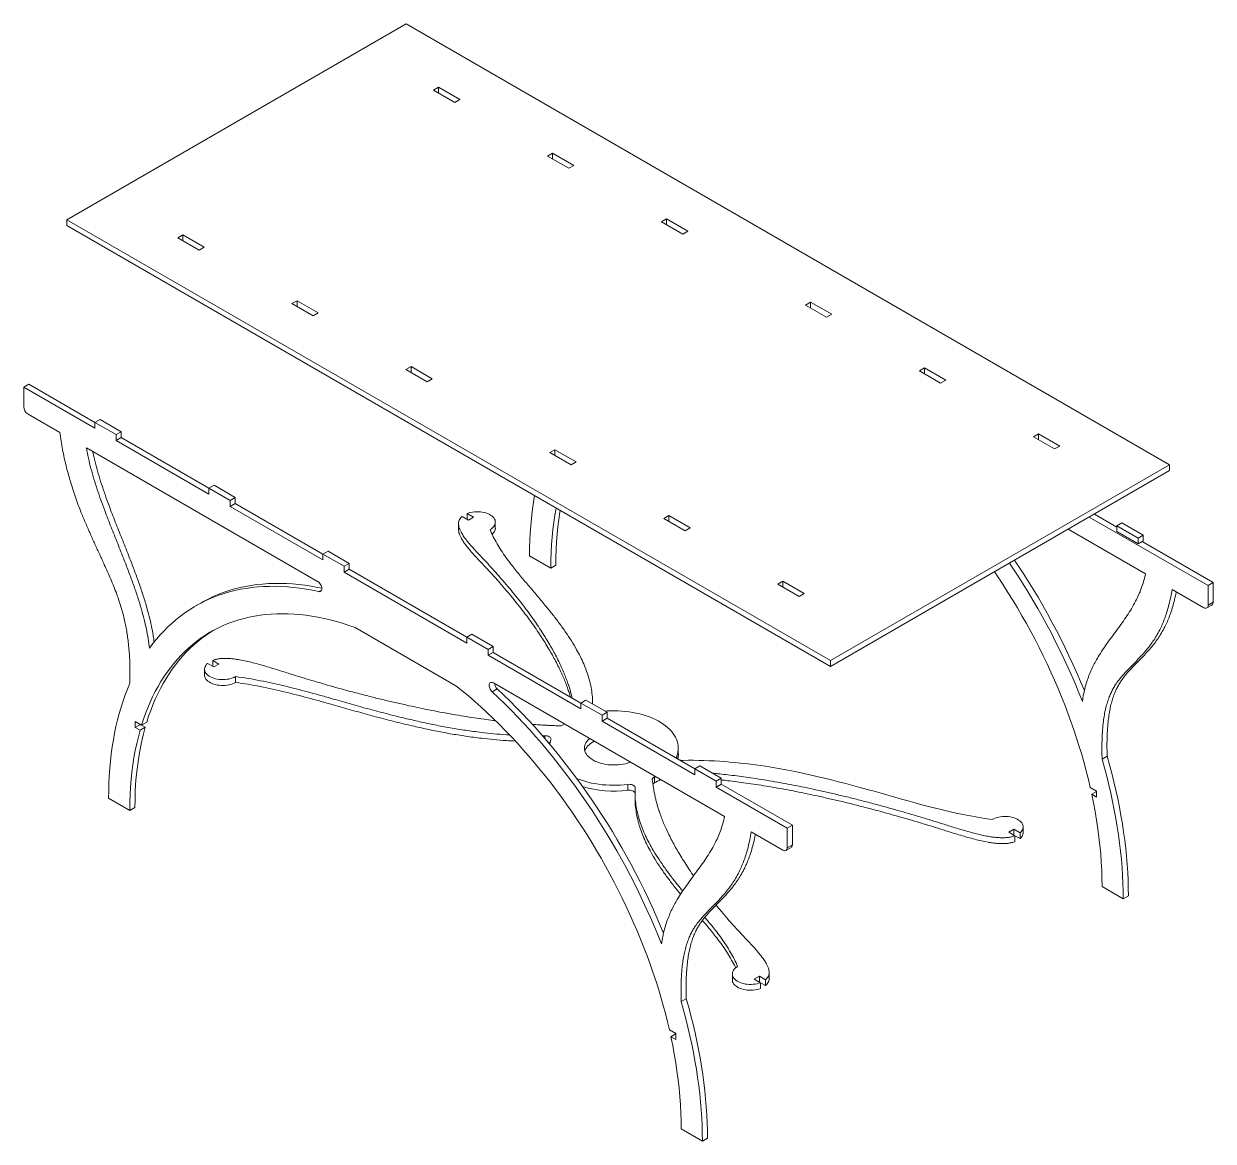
# Model space of a CAD drawing. Header units: millimetres. Extents: x -848 to 4422, y -1813 to 2148.
# Drawn here: x 2439 to 4422, y -1813 to 49 of the extents above; entities that cross this region are included whole.
import ezdxf

# ---------------------------------------------------------------- set-up
doc = ezdxf.new("R2010")
doc.units = ezdxf.units.MM

msp = doc.modelspace()

# ---------------------------------------------------------------- linework, layer by layer
at = {"color": 7, "linetype": 'Continuous', "lineweight": 15}
for p, q in [((3076.6, 48.8), (2511, -277.8)), ((4349.4, -686), (3076.6, 48.8)), ((3130.6, -57), (3122.1, -61.9)), ((3165.9, -77.4), (3130.6, -57)), ((3130.6, -66.8), (3130.6, -57)), ((3122.1, -61.9), (3157.5, -82.3)), ((3157.5, -82.3), (3165.9, -77.4)), ((3320.7, -166.8), (3312.2, -171.7)), ((3312.2, -171.7), (3347.5, -192.1)), ((3356, -187.2), (3320.7, -166.8)), ((3320.7, -176.6), (3320.7, -166.8)), ((3347.5, -192.1), (3356, -187.2)), ((3510.8, -276.5), (3502.3, -281.4)), ((3546.1, -296.9), (3510.8, -276.5)), ((3510.8, -286.3), (3510.8, -276.5)), ((2511, -277.8), (2511, -287.6)), ((2511, -277.8), (3783.8, -1012.6)), ((2511, -287.6), (3783.8, -1022.4)), ((3502.3, -281.4), (3537.6, -301.8)), ((3537.6, -301.8), (3546.1, -296.9)), ((2704.5, -303), (2696, -307.9)), ((2696, -307.9), (2731.4, -328.3)), ((2739.9, -323.4), (2704.5, -303)), ((2704.5, -312.8), (2704.5, -303)), ((2731.4, -328.3), (2739.9, -323.4)), ((2894.6, -412.7), (2886.1, -417.6)), ((2929.9, -433.1), (2894.6, -412.7)), ((2894.6, -422.5), (2894.6, -412.7)), ((3750.7, -415), (3742.2, -419.9)), ((3786, -435.4), (3750.7, -415)), ((3750.7, -424.8), (3750.7, -415)), ((2886.1, -417.6), (2921.5, -438)), ((2921.5, -438), (2929.9, -433.1)), ((3742.2, -419.9), (3777.5, -440.3)), ((3777.5, -440.3), (3786, -435.4)), ((3084.7, -522.5), (3076.2, -527.4)), ((3076.2, -527.4), (3111.5, -547.8)), ((3120, -542.9), (3084.7, -522.5)), ((3084.7, -532.3), (3084.7, -522.5)), ((3940.8, -524.7), (3932.3, -529.6)), ((3932.3, -529.6), (3967.6, -550)), ((3976.1, -545.1), (3940.8, -524.7)), ((3940.8, -534.5), (3940.8, -524.7)), ((2439.1, -556.9), (2447.6, -552)), ((2557.7, -615.5), (2447.6, -552)), ((3111.5, -547.8), (3120, -542.9)), ((3967.6, -550), (3976.1, -545.1)), ((2439.1, -556.9), (2439.1, -589.5)), ((2557.7, -625.3), (2439.1, -556.9)), ((2446.1, -601.8), (2499, -632.3)), ((2566.2, -610.6), (2557.7, -615.5)), ((2601.5, -631), (2566.2, -610.6)), ((2557.7, -625.3), (2557.7, -615.5)), ((2557.7, -615.5), (2593, -635.9)), ((2593, -635.9), (2601.5, -631)), ((2601.5, -640.8), (2601.5, -631)), ((4130.8, -634.5), (4122.4, -639.4)), ((4166.2, -654.9), (4130.8, -634.5)), ((4130.8, -644.3), (4130.8, -634.5)), ((2593, -645.7), (2593, -635.9)), ((2593, -645.7), (2601.5, -640.8)), ((2747.8, -735.1), (2593, -645.7)), ((2747.8, -725.3), (2601.5, -640.8)), ((4122.4, -639.4), (4157.7, -659.8)), ((2928.9, -880.5), (2543.5, -658)), ((3324.6, -661), (3316.1, -665.9)), ((3316.1, -665.9), (3351.5, -686.3)), ((3359.9, -681.4), (3324.6, -661)), ((3324.6, -670.8), (3324.6, -661)), ((4157.7, -659.8), (4166.2, -654.9)), ((3351.5, -686.3), (3359.9, -681.4)), ((3783.8, -1012.6), (4349.4, -686)), ((4349.4, -686), (4349.4, -695.8)), ((3783.8, -1022.4), (4349.4, -695.8)), ((2756.2, -720.4), (2747.8, -725.3)), ((2747.8, -735.1), (2747.8, -725.3)), ((2747.8, -725.3), (2783.1, -745.7)), ((2791.6, -740.8), (2756.2, -720.4)), ((2783.1, -745.7), (2791.6, -740.8)), ((2783.1, -755.5), (2783.1, -745.7)), ((2783.1, -755.5), (2791.6, -750.6)), ((2791.6, -750.6), (2791.6, -740.8)), ((2937.8, -835), (2791.6, -750.6)), ((2937.8, -844.8), (2783.1, -755.5)), ((3180.3, -778.2), (3169.8, -772.2)), ((3178.3, -767.3), (3188.7, -773.3)), ((3178.3, -777.1), (3178.3, -767.3)), ((3188.7, -773.3), (3180.3, -778.2)), ((3514.7, -770.7), (3506.2, -775.6)), ((3550, -791.1), (3514.7, -770.7)), ((3514.7, -780.5), (3514.7, -770.7)), ((4413.6, -887.5), (4215.4, -773.2)), ((4261.4, -789.9), (4223.9, -768.3)), ((3163.9, -784.2), (3163.9, -794)), ((3225.2, -791.6), (3225.2, -781.8)), ((3506.2, -775.6), (3541.5, -796)), ((3541.5, -796), (3550, -791.1)), ((4269.9, -782.9), (4261.4, -787.8)), ((4261.4, -797.6), (4261.4, -787.8)), ((4261.4, -787.8), (4296.8, -808.2)), ((4305.3, -803.3), (4269.9, -782.9)), ((4309.2, -868.1), (4180.1, -793.6)), ((4261.4, -797.6), (4296.8, -818)), ((4296.8, -808.2), (4305.3, -803.3)), ((4296.8, -818), (4296.8, -808.2)), ((4305.3, -813.1), (4305.3, -803.3)), ((2946.3, -830.1), (2937.8, -835)), ((2981.7, -850.5), (2946.3, -830.1)), ((4296.8, -818), (4303.4, -814.2)), ((4303.4, -814.2), (4305.3, -813.1)), ((4422, -882.6), (4303.4, -814.2)), ((2937.8, -844.8), (2937.8, -835)), ((2937.8, -835), (2973.2, -855.4)), ((2973.2, -855.4), (2981.7, -850.5)), ((2981.7, -860.3), (2981.7, -850.5)), ((3282.2, -837.9), (3317.5, -858.3)), ((2973.2, -865.2), (2973.2, -855.4)), ((2973.2, -865.2), (2981.7, -860.3)), ((3177.8, -983.3), (2973.2, -865.2)), ((3177.8, -973.5), (2981.7, -860.3)), ((3317.5, -858.3), (3326, -853.4)), ((3704.8, -880.4), (3696.3, -885.3)), ((3696.3, -885.3), (3731.6, -905.7)), ((3740.1, -900.8), (3704.8, -880.4)), ((3704.8, -890.2), (3704.8, -880.4)), ((4413.6, -887.5), (4422, -882.6)), ((4413.6, -920.2), (4413.6, -887.5)), ((4422, -915.3), (4422, -882.6)), ((3731.6, -905.7), (3740.1, -900.8)), ((4353.6, -893.8), (4406.5, -924.3)), ((2734, -916.6), (2725.5, -921.5)), ((4411.5, -924.8), (4420, -919.9)), ((4413.6, -920.2), (4422, -915.3)), ((2991.5, -957.4), (3159.4, -1054.4)), ((3186.2, -968.6), (3177.8, -973.5)), ((3221.6, -989), (3186.2, -968.6)), ((3177.8, -983.3), (3177.8, -973.5)), ((3177.8, -973.5), (3213.1, -993.9)), ((3213.1, -993.9), (3221.6, -989)), ((3221.6, -998.8), (3221.6, -989)), ((3213.1, -1003.7), (3213.1, -993.9)), ((3213.1, -1003.7), (3221.6, -998.8)), ((3367.8, -1093), (3213.1, -1003.7)), ((3367.8, -1083.2), (3221.6, -998.8)), ((2740.5, -1026.7), (2740.5, -1036.5)), ((2756, -1023.1), (2745.5, -1017.1)), ((2754, -1012.2), (2764.5, -1018.2)), ((2754, -1022), (2754, -1012.2)), ((2764.5, -1018.2), (2756, -1023.1)), ((3783.8, -1012.6), (3783.8, -1022.4)), ((2792.1, -1048.9), (2792.1, -1039.1)), ((3607.5, -1272.2), (3222.1, -1049.7)), ((3220, -1064.5), (3228.5, -1059.6)), ((3376.3, -1078.3), (3367.8, -1083.2)), ((3367.8, -1093), (3367.8, -1083.2)), ((3367.8, -1083.2), (3403.2, -1103.6)), ((3411.7, -1098.7), (3376.3, -1078.3)), ((3387.4, -1084.7), (3387.4, -1084.4)), ((3403.2, -1103.6), (3411.7, -1098.7)), ((3403.2, -1113.4), (3403.2, -1103.6)), ((3403.2, -1113.4), (3411.7, -1108.5)), ((3411.7, -1108.5), (3411.7, -1098.7)), ((3557.9, -1193), (3411.7, -1108.5)), ((2635.5, -1120.2), (2625, -1114.1)), ((2625, -1114.1), (2625, -1123.9)), ((2633.5, -1119), (2625, -1123.9)), ((2625, -1123.9), (2633, -1128.5)), ((2641.5, -1123.6), (2633, -1128.5)), ((2633.5, -1119), (2633.5, -1119)), ((2633.5, -1119), (2641.5, -1123.6)), ((2635.5, -1120.2), (2644, -1115.3)), ((3340.7, -1118.2), (3339.3, -1119.2)), ((3557.9, -1202.8), (3403.2, -1113.4)), ((3303.8, -1137.7), (3307.8, -1137.7)), ((3530.3, -1168.1), (3530.3, -1158.3)), ((3566.4, -1188.1), (3557.9, -1193)), ((3601.8, -1208.5), (3566.4, -1188.1)), ((4236.8, -1176.8), (4245.3, -1171.9)), ((3490.5, -1206.5), (3492.2, -1205.7)), ((3490.5, -1216.3), (3490.5, -1206.5)), ((3557.9, -1202.8), (3557.9, -1193)), ((3557.9, -1193), (3593.3, -1213.4)), ((3593.3, -1213.4), (3601.8, -1208.5)), ((3601.8, -1218.3), (3601.8, -1208.5)), ((3446.2, -1228.6), (3446.2, -1218.8)), ((3593.3, -1223.2), (3593.3, -1213.4)), ((3593.3, -1223.2), (3601.8, -1218.3)), ((3711.9, -1291.6), (3593.3, -1223.2)), ((3720.4, -1286.7), (3601.8, -1218.3)), ((4227.6, -1230.1), (4217.1, -1224)), ((2580.5, -1242), (2615.9, -1262.4)), ((3458.2, -1232.2), (3458.2, -1242)), ((4219.6, -1235.2), (4227.6, -1230.6)), ((4219.6, -1235.2), (4227.6, -1239.9)), ((4227.6, -1239.9), (4227.6, -1230.1)), ((2615.9, -1262.4), (2624.3, -1257.5)), ((3711.9, -1291.6), (3720.4, -1286.7)), ((3720.4, -1319.4), (3720.4, -1286.7)), ((3652, -1297.9), (3704.8, -1328.4)), ((3711.9, -1324.3), (3711.9, -1291.6)), ((4081.1, -1298.3), (4089.6, -1293.4)), ((4091.6, -1304.3), (4081.1, -1298.3)), ((4089.6, -1293.4), (4100.1, -1299.4)), ((4089.6, -1303.2), (4089.6, -1293.4)), ((4091.6, -1314.1), (4091.6, -1304.3)), ((4091.6, -1304.3), (4100.1, -1309.2)), ((4100.1, -1309.2), (4100.1, -1299.4)), ((4105.2, -1299.6), (4105.2, -1289.8)), ((3709.8, -1328.9), (3718.3, -1324)), ((3711.9, -1324.3), (3720.4, -1319.4)), ((4236.8, -1388.9), (4272.1, -1409.3)), ((4272.1, -1409.3), (4280.6, -1404.4)), ((3620.4, -1534.7), (3620.4, -1544.5)), ((3656.9, -1543.2), (3665.4, -1538.3)), ((3667.4, -1549.3), (3656.9, -1543.2)), ((3665.4, -1538.3), (3675.8, -1544.4)), ((3665.4, -1548.1), (3665.4, -1538.3)), ((3675.8, -1554.2), (3675.8, -1544.4)), ((3681.7, -1542.1), (3681.7, -1532.3)), ((3667.4, -1559.1), (3667.4, -1549.3)), ((3667.4, -1549.3), (3675.8, -1554.2)), ((3535.1, -1580.9), (3543.6, -1576)), ((3525.9, -1634.2), (3515.4, -1628.1)), ((3517.9, -1639.4), (3525.9, -1634.7)), ((3517.9, -1639.4), (3525.9, -1644)), ((3525.9, -1644), (3525.9, -1634.2)), ((3535.1, -1793.1), (3570.4, -1813.5)), ((3570.4, -1813.5), (3578.9, -1808.6))]:
    msp.add_line(p, q, dxfattribs=at)
at = {"color": 8, "linetype": 'Continuous', "lineweight": 15}
for p, q in [((2930.9, -897.6), (2935.6, -894.9)), ((3307.8, -1142.3), (3307.8, -1137.7)), ((3527.7, -1174.3), (3527.7, -1171.8))]:
    msp.add_line(p, q, dxfattribs=at)
at = {"color": 7, "linetype": 'Continuous', "lineweight": 15, "flags": 128}
for points in [[(3290.6, -737.7), (3290.1, -740.7), (3288.2, -752.2), (3286.6, -764), (3285.3, -775.9), (3284.2, -787.9), (3283.3, -800.2), (3282.7, -812.6), (3282.3, -825.2), (3282.2, -837.9)], [(3216.4, -794.2), (3218.6, -792.8), (3220.5, -791.2), (3222.1, -789.5), (3223.4, -787.8), (3224.4, -786), (3225, -784.1), (3225.2, -782.2), (3225.1, -780.3), (3224.7, -778.4), (3223.9, -776.6), (3222.7, -774.8), (3221.2, -773.1), (3219.4, -771.5), (3217.3, -770), (3215, -768.7), (3212.4, -767.5), (3209.6, -766.5), (3206.6, -765.7), (3203.5, -765.1), (3200.3, -764.6), (3197, -764.4), (3193.7, -764.4), (3190.5, -764.5), (3187.2, -764.9), (3184.1, -765.5), (3181.1, -766.3), (3178.3, -767.3)], [(3317.5, -858.3), (3317.7, -845.1), (3318.1, -832.1), (3318.8, -819.3), (3319.8, -806.7), (3321.1, -794.3), (3322.7, -782.1), (3324.5, -770.1), (3326.6, -758.5)], [(3326, -853.4), (3326.2, -840.2), (3326.6, -827.2), (3327.3, -814.4), (3328.3, -801.8), (3329.6, -789.4), (3331.2, -777.2), (3333, -765.2), (3333.5, -762.4)], [(4082.4, -849.9), (4088.2, -858.5), (4096.8, -871.7), (4105.2, -884.9), (4113.5, -898.4), (4121.6, -911.9), (4129.5, -925.5), (4137.2, -939.3), (4144.8, -953.1), (4152.2, -967), (4159.3, -981), (4166.3, -995.1), (4173.1, -1009.2), (4179.7, -1023.4), (4186.1, -1037.7), (4192.3, -1052), (4198.3, -1066.3), (4204, -1080.7)], [(4090.9, -845), (4096.6, -853.6), (4105.2, -866.8), (4113.7, -880), (4121.9, -893.5), (4130, -907), (4138, -920.6), (4145.7, -934.4), (4153.3, -948.2), (4160.6, -962.1), (4167.8, -976.1), (4174.8, -990.2), (4181.6, -1004.3), (4188.2, -1018.5), (4194.6, -1032.8), (4200.8, -1047.1), (4206.7, -1061.4), (4207.3, -1062.8)], [(4057.2, -864.5), (4063.4, -873.6), (4071.7, -886.2), (4079.8, -898.9), (4087.8, -911.7), (4095.6, -924.7), (4103.2, -937.8), (4110.7, -950.9), (4117.9, -964.2), (4125, -977.5), (4131.9, -990.9), (4138.6, -1004.4), (4145.1, -1018), (4151.4, -1031.6), (4157.5, -1045.3), (4163.4, -1059), (4169.1, -1072.7), (4174.6, -1086.5), (4179.9, -1100.3), (4184.9, -1114.1), (4189.7, -1127.9), (4194.3, -1141.7), (4198.7, -1155.5), (4202.9, -1169.2), (4206.8, -1183), (4210.5, -1196.7), (4213.9, -1210.4), (4217.1, -1224)], [(2648.6, -991.9), (2654.4, -984.2), (2660.3, -976.8), (2666.5, -969.6), (2672.9, -962.8), (2679.5, -956.2), (2686.3, -949.9), (2693.3, -943.9), (2700.5, -938.2), (2707.8, -932.8), (2715.4, -927.7), (2723.1, -922.9), (2731.1, -918.4), (2739.2, -914.2), (2747.4, -910.3), (2755.9, -906.8), (2764.5, -903.5), (2773.2, -900.6), (2782.1, -898), (2791.2, -895.7), (2800.4, -893.7), (2809.7, -892.1), (2819.2, -890.8), (2828.8, -889.8), (2838.6, -889.1), (2848.4, -888.8), (2858.4, -888.7), (2868.5, -889), (2878.6, -889.7), (2888.9, -890.6), (2899.3, -891.9), (2909.8, -893.5), (2920.3, -895.4), (2930.9, -897.6)], [(2734, -916.6), (2739.6, -913.5), (2747.7, -909.3), (2755.9, -905.4), (2764.4, -901.9), (2773, -898.6), (2781.7, -895.7), (2790.6, -893.1), (2799.7, -890.8), (2808.9, -888.8), (2818.2, -887.2), (2827.7, -885.9), (2837.3, -884.9), (2847, -884.2), (2856.9, -883.9), (2866.9, -883.8), (2876.9, -884.1), (2887.1, -884.8), (2897.4, -885.7), (2907.8, -887), (2918.3, -888.6), (2928.8, -890.5), (2935.9, -891.9)], [(2930.9, -897.6), (2932.2, -897.7), (2933.3, -897.5), (2934.3, -897), (2935, -896.2), (2935.6, -895.1), (2935.9, -893.8), (2935.9, -892.3), (2935.7, -890.6), (2935.3, -888.9), (2934.6, -887.2), (2933.7, -885.5), (2932.7, -883.9), (2931.5, -882.5), (2930.2, -881.4), (2928.9, -880.5)], [(4406.5, -924.3), (4407.9, -924.9), (4409.2, -925.2), (4410.4, -925.2), (4411.5, -924.8), (4412.4, -924), (4413, -923), (4413.4, -921.7), (4413.6, -920.2)], [(2635.5, -1120.2), (2638.7, -1110.2), (2642.2, -1100.5), (2645.9, -1091.1), (2649.8, -1081.8), (2653.9, -1072.9), (2658.3, -1064.1), (2662.9, -1055.6), (2667.7, -1047.4), (2672.8, -1039.4), (2678, -1031.7), (2683.5, -1024.3), (2689.2, -1017.1), (2695.1, -1010.2), (2701.2, -1003.6), (2707.5, -997.3), (2714, -991.2), (2720.7, -985.5), (2727.6, -980), (2734.7, -974.8), (2742, -970), (2749.4, -965.4), (2757, -961.2), (2764.8, -957.2), (2772.8, -953.6), (2780.9, -950.2), (2789.2, -947.2), (2797.7, -944.5), (2806.3, -942.1), (2815, -940.1), (2823.9, -938.3), (2832.9, -936.9), (2842, -935.8), (2851.3, -935), (2860.7, -934.5), (2870.2, -934.3), (2879.8, -934.5), (2889.6, -935), (2899.4, -935.8), (2909.3, -936.9), (2919.3, -938.4), (2929.4, -940.2), (2939.6, -942.3), (2949.9, -944.7), (2960.2, -947.4), (2970.6, -950.4), (2981, -953.8), (2991.5, -957.4)], [(2644, -1115.3), (2647.2, -1105.3), (2650.7, -1095.6), (2654.3, -1086.2), (2658.3, -1077), (2662.4, -1068), (2666.8, -1059.2), (2671.4, -1050.7), (2676.2, -1042.5), (2681.3, -1034.5), (2686.5, -1026.8), (2692, -1019.4), (2697.7, -1012.2), (2703.6, -1005.3), (2709.7, -998.7), (2716, -992.4), (2722.5, -986.3), (2729.2, -980.6), (2736.1, -975.1), (2743.2, -969.9), (2750.5, -965.1), (2754.8, -962.4)], [(2745.5, -1017.1), (2743.8, -1018.7), (2742.5, -1020.5), (2741.5, -1022.3), (2740.8, -1024.1), (2740.5, -1026), (2740.5, -1027.9), (2740.9, -1029.8), (2741.7, -1031.7), (2742.8, -1033.5), (2744.2, -1035.2), (2746, -1036.8), (2748, -1038.3), (2750.3, -1039.6), (2752.9, -1040.8), (2755.6, -1041.9), (2758.6, -1042.7), (2761.7, -1043.4), (2764.8, -1043.9), (2768.1, -1044.1), (2771.4, -1044.2), (2774.7, -1044.1), (2777.9, -1043.7), (2781.1, -1043.2), (2784.1, -1042.4), (2787, -1041.5), (2789.7, -1040.4), (2792.1, -1039.1)], [(2615.9, -1050.2), (2611.9, -1059.9), (2608.1, -1069.7), (2604.6, -1079.8), (2601.3, -1090.1), (2598.2, -1100.6), (2595.4, -1111.4), (2592.8, -1122.3), (2590.5, -1133.5), (2588.4, -1144.8), (2586.6, -1156.3), (2585, -1168.1), (2583.6, -1180), (2582.5, -1192.1), (2581.6, -1204.3), (2581, -1216.7), (2580.6, -1229.3), (2580.5, -1242)], [(2740.5, -1036.5), (2740.5, -1037.7), (2740.9, -1039.6), (2741.7, -1041.5), (2742.8, -1043.3), (2744.2, -1045), (2746, -1046.6), (2748, -1048.1), (2750.3, -1049.4), (2752.9, -1050.6), (2755.6, -1051.7), (2758.6, -1052.5), (2761.7, -1053.2), (2764.8, -1053.7), (2768.1, -1053.9), (2771.4, -1054), (2774.7, -1053.9), (2777.9, -1053.5), (2781.1, -1053), (2784.1, -1052.2), (2787, -1051.3), (2789.7, -1050.2), (2792.1, -1048.9)], [(3222.1, -1049.7), (3220.7, -1049.1), (3219.4, -1048.8), (3218.3, -1048.8), (3217.2, -1049.1), (3216.3, -1049.8), (3215.6, -1050.7), (3215.2, -1051.9), (3215, -1053.4), (3215.1, -1054.9), (3215.4, -1056.6), (3215.9, -1058.3), (3216.7, -1060.1), (3217.6, -1061.7), (3218.8, -1063.2), (3220, -1064.5)], [(3159.4, -1054.4), (3169.9, -1062.8), (3180.4, -1071.5), (3190.8, -1080.5), (3201.1, -1089.7), (3211.3, -1099.1), (3221.5, -1108.8), (3231.6, -1118.7), (3241.6, -1128.8), (3251.5, -1139.1), (3261.4, -1149.6), (3271.1, -1160.4), (3280.7, -1171.3), (3290.2, -1182.5), (3299.6, -1193.8), (3308.9, -1205.3), (3318.1, -1217), (3327.1, -1228.8), (3336, -1240.8), (3344.7, -1253), (3353.3, -1265.3), (3361.7, -1277.7), (3370, -1290.3), (3378.1, -1303), (3386.1, -1315.9), (3393.9, -1328.8), (3401.5, -1341.9), (3409, -1355), (3416.2, -1368.3), (3423.3, -1381.6), (3430.2, -1395), (3436.9, -1408.5), (3443.4, -1422.1), (3449.7, -1435.7), (3455.8, -1449.4), (3461.7, -1463.1), (3467.4, -1476.8), (3472.9, -1490.6), (3478.2, -1504.4), (3483.2, -1518.2), (3488, -1532), (3492.6, -1545.8), (3497, -1559.6), (3501.2, -1573.3), (3505.1, -1587.1), (3508.8, -1600.8), (3512.2, -1614.5), (3515.4, -1628.1)], [(3220, -1064.5), (3230.6, -1074.5), (3241.2, -1084.8), (3251.6, -1095.3), (3262, -1106), (3272.3, -1116.9), (3282.5, -1128), (3292.6, -1139.4), (3302.5, -1150.9), (3312.4, -1162.6), (3322.1, -1174.6), (3331.7, -1186.6), (3341.2, -1198.9), (3350.6, -1211.3), (3359.8, -1223.9), (3368.8, -1236.7), (3377.7, -1249.6), (3386.5, -1262.6), (3395.1, -1275.8), (3403.5, -1289.1), (3411.8, -1302.5), (3419.9, -1316), (3427.8, -1329.7), (3435.5, -1343.4), (3443.1, -1357.2), (3450.5, -1371.1), (3457.7, -1385.1), (3464.7, -1399.2), (3471.4, -1413.4), (3478, -1427.6), (3484.4, -1441.8), (3490.6, -1456.1), (3496.6, -1470.4), (3502.3, -1484.8)], [(3228.5, -1059.6), (3239.1, -1069.6), (3249.7, -1079.9), (3260.1, -1090.4), (3270.5, -1101.1), (3280.8, -1112), (3291, -1123.1), (3301.1, -1134.5), (3311, -1146), (3320.9, -1157.7), (3330.6, -1169.7), (3340.2, -1181.7), (3349.7, -1194), (3359, -1206.4), (3368.2, -1219), (3377.3, -1231.8), (3386.2, -1244.7), (3395, -1257.7), (3403.6, -1270.9), (3412, -1284.2), (3420.3, -1297.6), (3428.4, -1311.1), (3436.3, -1324.8), (3444, -1338.5), (3451.6, -1352.3), (3459, -1366.2), (3466.2, -1380.2), (3473.1, -1394.3), (3479.9, -1408.5), (3486.5, -1422.7), (3492.9, -1436.9), (3499.1, -1451.2), (3505.1, -1465.5), (3505.6, -1466.9)], [(3527.7, -1171.8), (3528.9, -1168.3), (3529.7, -1164.7), (3530.2, -1161.2), (3530.3, -1157.6), (3530.1, -1154.1), (3529.5, -1150.5), (3528.5, -1147), (3527.2, -1143.5), (3525.6, -1140.1), (3523.6, -1136.7), (3521.3, -1133.4), (3518.7, -1130.2), (3515.7, -1127), (3512.5, -1124), (3508.9, -1121.1), (3505.1, -1118.3), (3501, -1115.7), (3496.6, -1113.1), (3492, -1110.8), (3487.2, -1108.5), (3482.1, -1106.5), (3476.9, -1104.6), (3471.5, -1102.9), (3465.9, -1101.4), (3460.1, -1100.1), (3454.3, -1098.9), (3448.3, -1098), (3442.3, -1097.2), (3436.2, -1096.7), (3430.1, -1096.3), (3423.9, -1096.2), (3417.7, -1096.3), (3411.6, -1096.5), (3408.3, -1096.8)], [(2615.9, -1262.4), (2616, -1249.2), (2616.4, -1236.3), (2617.1, -1223.5), (2618.1, -1210.9), (2619.4, -1198.4), (2621, -1186.2), (2622.8, -1174.2), (2625, -1162.5), (2627.4, -1150.9), (2630.1, -1139.6), (2633, -1128.5)], [(2624.3, -1257.5), (2624.5, -1244.3), (2624.9, -1231.4), (2625.6, -1218.6), (2626.6, -1206), (2627.9, -1193.5), (2629.5, -1181.3), (2631.3, -1169.3), (2633.5, -1157.6), (2635.9, -1146), (2638.6, -1134.7), (2641.5, -1123.6)], [(3307.8, -1137.7), (3309.8, -1137.8), (3311.8, -1138.1), (3313.6, -1138.6), (3315.1, -1139.4), (3316.4, -1140.3), (3317.4, -1141.3), (3318, -1142.4), (3318.1, -1143.6), (3317.9, -1144.7)], [(3317.9, -1144.7), (3316.7, -1148.2), (3315.9, -1151.8)], [(3382.4, -1142.3), (3381.7, -1142.9), (3379.6, -1145), (3377.8, -1147.2), (3376.3, -1149.4), (3375.2, -1151.7), (3374.4, -1154.1), (3373.9, -1156.5), (3373.9, -1158.9), (3374.1, -1161.3), (3374.7, -1163.6), (3375.7, -1166), (3377, -1168.2), (3378.6, -1170.4), (3380.6, -1172.6), (3382.8, -1174.6), (3385.4, -1176.5), (3388.2, -1178.2)], [(3390.4, -1146.9), (3389.7, -1147.2), (3386.7, -1148.9), (3384.1, -1150.8), (3381.7, -1152.7), (3379.6, -1154.8), (3377.8, -1157), (3376.3, -1159.2), (3375.2, -1161.5), (3374.6, -1163.2)], [(3388.2, -1178.2), (3391.2, -1179.9), (3394.5, -1181.3), (3398, -1182.6), (3401.7, -1183.8), (3405.5, -1184.7), (3409.5, -1185.5), (3413.5, -1186), (3417.6, -1186.4), (3421.8, -1186.5), (3425.9, -1186.5), (3430.1, -1186.2), (3434.1, -1185.8), (3438.1, -1185.1), (3442, -1184.3), (3445.8, -1183.2), (3449.4, -1182), (3450.5, -1181.6)], [(4272.1, -1409.3), (4272, -1396.5), (4271.6, -1383.5), (4271, -1370.4), (4270.2, -1357.1), (4269, -1343.8), (4267.7, -1330.3), (4266.1, -1316.7), (4264.2, -1303.1), (4262.1, -1289.3), (4259.8, -1275.4), (4257.2, -1261.5), (4254.4, -1247.5), (4251.4, -1233.5), (4248.1, -1219.4), (4244.5, -1205.2), (4240.8, -1191), (4236.8, -1176.8)], [(4280.6, -1404.4), (4280.5, -1391.6), (4280.1, -1378.6), (4279.5, -1365.5), (4278.6, -1352.2), (4277.5, -1338.9), (4276.2, -1325.4), (4274.6, -1311.8), (4272.7, -1298.2), (4270.6, -1284.4), (4268.3, -1270.5), (4265.7, -1256.6), (4262.9, -1242.6), (4259.8, -1228.6), (4256.5, -1214.5), (4253, -1200.3), (4249.3, -1186.1), (4245.3, -1171.9)], [(3360.9, -1209), (3363.5, -1210), (3368.7, -1211.9), (3374.2, -1213.6), (3379.7, -1215.1), (3385.5, -1216.5), (3391.3, -1217.6), (3397.3, -1218.5), (3403.3, -1219.3), (3409.4, -1219.8), (3415.6, -1220.2), (3421.7, -1220.3), (3427.9, -1220.3), (3434, -1220), (3440.2, -1219.5), (3446.2, -1218.8)], [(3486.8, -1211.7), (3486.8, -1211), (3486.8, -1210.3), (3487.1, -1209.5), (3487.5, -1208.8), (3488, -1208.2), (3488.7, -1207.6), (3489.5, -1207), (3490.5, -1206.5)], [(3446.2, -1218.8), (3448.2, -1218.7), (3450.2, -1218.8), (3452.2, -1219.1), (3454, -1219.7), (3455.5, -1220.4), (3456.8, -1221.3), (3457.7, -1222.4), (3458.3, -1223.5), (3458.4, -1224.6)], [(3446.2, -1228.6), (3448.2, -1228.5), (3450.2, -1228.6), (3452.2, -1228.9), (3454, -1229.5), (3455.5, -1230.2), (3456.8, -1231.1), (3457.7, -1232.2), (3458.2, -1233.1)], [(4219.6, -1235.2), (4222.6, -1249.7), (4225.2, -1264.2), (4227.7, -1278.5), (4229.8, -1292.7), (4231.6, -1306.9), (4233.2, -1320.9), (4234.5, -1334.8), (4235.5, -1348.5), (4236.2, -1362.1), (4236.6, -1375.6), (4236.8, -1388.9)], [(4100.1, -1299.4), (4101.8, -1297.8), (4103.1, -1296.1), (4104.1, -1294.3), (4104.8, -1292.4), (4105.1, -1290.5), (4105.1, -1288.6), (4104.7, -1286.7), (4103.9, -1284.9), (4102.8, -1283.1), (4101.4, -1281.3), (4099.7, -1279.7), (4097.6, -1278.2), (4095.3, -1276.9), (4092.8, -1275.7), (4090, -1274.6), (4087, -1273.8), (4084, -1273.1), (4080.8, -1272.6), (4077.5, -1272.4), (4074.2, -1272.3), (4070.9, -1272.5), (4067.7, -1272.8), (4064.5, -1273.4), (4061.5, -1274.1), (4058.6, -1275), (4056, -1276.2), (4053.5, -1277.4)], [(3704.8, -1328.4), (3706.2, -1329), (3707.5, -1329.3), (3708.7, -1329.3), (3709.8, -1328.9), (3710.7, -1328.1), (3711.3, -1327.1), (3711.7, -1325.8), (3711.9, -1324.3)], [(3629.2, -1522.4), (3627, -1523.8), (3625.1, -1525.3), (3623.5, -1527), (3622.2, -1528.7), (3621.2, -1530.5), (3620.6, -1532.4), (3620.4, -1534.3), (3620.5, -1536.2), (3620.9, -1538.1), (3621.8, -1539.9), (3622.9, -1541.7), (3624.4, -1543.4), (3626.2, -1545), (3628.3, -1546.5), (3630.6, -1547.8), (3633.2, -1549), (3636, -1550), (3639, -1550.8), (3642.1, -1551.5), (3645.3, -1551.9), (3648.6, -1552.1), (3651.9, -1552.2), (3655.2, -1552), (3658.4, -1551.6), (3661.5, -1551), (3664.5, -1550.2), (3667.4, -1549.3)], [(3620.4, -1544.5), (3620.5, -1546), (3620.9, -1547.9), (3621.8, -1549.7), (3622.9, -1551.5), (3624.4, -1553.2), (3626.2, -1554.8), (3628.3, -1556.3), (3630.6, -1557.6), (3633.2, -1558.8), (3636, -1559.8), (3639, -1560.6), (3642.1, -1561.3), (3645.3, -1561.7), (3648.6, -1561.9), (3651.9, -1562), (3655.2, -1561.8), (3658.4, -1561.4), (3661.5, -1560.8), (3664.5, -1560), (3667.4, -1559.1)], [(3570.4, -1813.5), (3570.3, -1800.6), (3570, -1787.6), (3569.3, -1774.5), (3568.5, -1761.3), (3567.4, -1747.9), (3566, -1734.4), (3564.4, -1720.8), (3562.5, -1707.2), (3560.5, -1693.4), (3558.1, -1679.6), (3555.5, -1665.6), (3552.7, -1651.7), (3549.7, -1637.6), (3546.4, -1623.5), (3542.8, -1609.3), (3539.1, -1595.1), (3535.1, -1580.9)], [(3578.9, -1808.6), (3578.8, -1795.7), (3578.4, -1782.7), (3577.8, -1769.6), (3577, -1756.4), (3575.8, -1743), (3574.5, -1729.5), (3572.9, -1715.9), (3571, -1702.3), (3568.9, -1688.5), (3566.6, -1674.7), (3564, -1660.7), (3561.2, -1646.8), (3558.2, -1632.7), (3554.9, -1618.6), (3551.3, -1604.4), (3547.6, -1590.2), (3543.6, -1576)], [(3517.9, -1639.4), (3520.9, -1653.9), (3523.6, -1668.3), (3526, -1682.6), (3528.1, -1696.8), (3530, -1711), (3531.5, -1725), (3532.8, -1738.9), (3533.8, -1752.6), (3534.5, -1766.3), (3535, -1779.7), (3535.1, -1793.1)]]:
    msp.add_lwpolyline(points, dxfattribs=at)
at = {"color": 7, "linetype": 'Continuous', "lineweight": 15}
for centre, radius, start, end in [((2454.4, -588.8), 15.4, 182.6055, 237.3945), ((3212.3, -791), 13, 305.6012, 357.4111), ((4417.3, -915.9), 4.8, 304.0564, 7.2558), ((3239.6, -1047.8), 16.2, 190.0351, 226.8158), ((3331.7, -1107.1), 14.3, 263.9956, 301.9944), ((3309.9, -1158.2), 10.4, 52.4463, 73.4296), ((3493.9, -1168), 36.5, 346.7444, 359.945), ((3531.8, -1173), 4.27, 163.6715, 242.2561), ((3537.3, -1163.9), 15, 245.3716, 271.9724), ((3422.9, -1052.5), 177.7, 252.8904, 277.5554), ((3493.5, -1223.4), 7.71, 113.5006, 138.3013), ((3445.5, -1119.7), 106.5, 294.9403, 301.328), ((4092.2, -1299), 12.9, 307.5019, 357.3331), ((3715.6, -1320), 4.8, 304.0564, 7.2558)]:
    msp.add_arc(centre, radius, start, end, dxfattribs=at)
for points, knots in [([(2499, -632.3), (2499.7, -637.1), (2501.1, -646.6), (2503.6, -660.6), (2506.4, -674.2), (2509.4, -687.3), (2512.7, -700), (2516.4, -713.1), (2520.5, -726.4), (2525.1, -740), (2529.9, -753.2), (2535.6, -767.9), (2542.3, -783.9), (2550, -801.4), (2557.7, -818.6), (2565.6, -835.6), (2572.6, -851), (2578.8, -864.7), (2584.1, -876.8), (2589.2, -889.2), (2593.8, -901), (2597.8, -912.3), (2601.2, -923.1), (2604.4, -934.3), (2607.1, -945.2), (2609.3, -955.7), (2611.1, -965.9), (2612.7, -976.6), (2614, -987.7), (2615, -999.2), (2615.7, -1011.3), (2616.1, -1023.8), (2616.2, -1036.9), (2616, -1045.7), (2615.9, -1050.2)], [0, 0, 0, 0, 0.035233, 0.068912, 0.101176, 0.132157, 0.161985, 0.190786, 0.223572, 0.255281, 0.286082, 0.316131, 0.35803, 0.399047, 0.439498, 0.47967, 0.519832, 0.548088, 0.576582, 0.605535, 0.635263, 0.659406, 0.68446, 0.71065, 0.738222, 0.761453, 0.785878, 0.811643, 0.838894, 0.867782, 0.897894, 0.929872, 0.96386, 1, 1, 1, 1]), ([(2543.5, -658), (2544.5, -663.7), (2546.7, -675.2), (2551, -692.6), (2555.9, -710), (2561.5, -727.4), (2567.5, -744.9), (2575.2, -765.8), (2584.6, -790), (2595.6, -817.5), (2605.7, -842.8), (2614.5, -865.8), (2622.1, -886.4), (2629.2, -907), (2635, -926.2), (2639.8, -943.8), (2643.5, -959.9), (2646.6, -976.1), (2647.9, -986.6), (2648.6, -991.9)], [0, 0, 0, 0, 0.0525941, 0.1047501, 0.1566949, 0.2085886, 0.2605324, 0.3125775, 0.3945831, 0.4767705, 0.5589635, 0.6205092, 0.6819255, 0.7432308, 0.8045214, 0.852795, 0.9013258, 0.9503108, 1, 1, 1, 1]), ([(2554.1, -664.1), (2554.5, -666.2), (2556.1, -674), (2559.5, -687.7), (2564.4, -705.1), (2570, -722.6), (2576, -740), (2583.6, -760.9), (2593, -785.1), (2604.1, -812.6), (2614.1, -837.9), (2623, -860.9), (2630.6, -881.5), (2637.6, -902.1), (2643.5, -921.3), (2648.3, -938.9), (2652, -955), (2654.8, -969.4), (2655.9, -978.3), (2656.4, -981.9)], [0, 0, 0, 0, 0.019944, 0.074822, 0.129477, 0.184079, 0.238733, 0.293494, 0.379779, 0.466255, 0.552737, 0.617495, 0.682116, 0.74662, 0.811109, 0.861902, 0.912965, 0.964506, 1, 1, 1, 1]), ([(3169.8, -772.2), (3168.7, -773.1), (3166.7, -775), (3164.8, -778.4), (3163.9, -781.9), (3163.8, -785.6), (3164.5, -789.6), (3165.9, -793.8), (3168.3, -798.7), (3171.8, -804.5), (3176.5, -811.1), (3182, -817.8), (3188, -824.7), (3196.6, -834.1), (3207.6, -845.6), (3220.3, -859.3), (3232.2, -872.6), (3243.4, -885.6), (3254.4, -898.6), (3264.9, -911.7), (3275.1, -924.9), (3284.4, -937.6), (3293, -949.8), (3300.9, -961.5), (3308, -972.6), (3314.4, -983.3), (3320.3, -993.4), (3325.8, -1003.6), (3330.9, -1013.7), (3335.6, -1023.7), (3339.7, -1033.1), (3343.2, -1041.9), (3346.2, -1050.2), (3348.7, -1057.8), (3350.8, -1064.9), (3352.3, -1070.5), (3353.1, -1073.8), (3353.4, -1074.9)], [0, 0, 0, 0, 0.01038, 0.020854, 0.031733, 0.043228, 0.055464, 0.068496, 0.082325, 0.102955, 0.124909, 0.147952, 0.171814, 0.196201, 0.245315, 0.293178, 0.339372, 0.383926, 0.426873, 0.473103, 0.517397, 0.559795, 0.600338, 0.639065, 0.675368, 0.709991, 0.742966, 0.774327, 0.808158, 0.839974, 0.869816, 0.897724, 0.923736, 0.947472, 0.969442, 0.989675, 1, 1, 1, 1]), ([(3164, -794), (3164, -794.4), (3163.9, -796.2), (3164.6, -799.4), (3165.9, -803.6), (3168.3, -808.5), (3171.8, -814.3), (3176.5, -820.9), (3182, -827.6), (3188, -834.5), (3196.6, -843.9), (3207.6, -855.4), (3220.3, -869.1), (3232.2, -882.4), (3243.4, -895.4), (3254.4, -908.4), (3264.9, -921.5), (3275.1, -934.7), (3284.4, -947.4), (3293, -959.6), (3300.9, -971.3), (3308, -982.4), (3314.4, -993.1), (3320.3, -1003.2), (3325.8, -1013.4), (3330.9, -1023.5), (3335.6, -1033.5), (3339.7, -1042.9), (3343.2, -1051.7), (3346.2, -1060), (3348.6, -1067), (3349.8, -1071.4), (3350.3, -1073.1)], [0, 0, 0, 0, 0.0045739, 0.0178014, 0.0318885, 0.046838, 0.0691392, 0.0928705, 0.11778, 0.1435751, 0.1699379, 0.2230295, 0.2747696, 0.3247042, 0.3728676, 0.4192932, 0.4692675, 0.5171487, 0.5629811, 0.6068079, 0.6486713, 0.6879155, 0.7253425, 0.7609889, 0.7948894, 0.8314607, 0.8658534, 0.8981128, 0.9282818, 0.9564007, 0.9820584, 1, 1, 1, 1]), ([(3387.3, -1084.7), (3387.3, -1082.9), (3387.4, -1076.9), (3386.5, -1066.8), (3384.5, -1054.4), (3381.4, -1042.1), (3377.5, -1030), (3372.7, -1018), (3367.1, -1006.1), (3360.3, -993.3), (3352.2, -979.6), (3342.6, -965), (3332.2, -950.6), (3321.3, -936.3), (3308.9, -920.9), (3295.2, -904.5), (3280.2, -887), (3265.4, -869.5), (3252.9, -854), (3242.9, -840.6), (3235.1, -829.2), (3228, -817.7), (3221.6, -806.1), (3218.1, -798.1), (3216.4, -794.2)], [0, 0, 0, 0, 0.017517, 0.057991, 0.098188, 0.138201, 0.178105, 0.217959, 0.257808, 0.297687, 0.347904, 0.39824, 0.448696, 0.499255, 0.54988, 0.613176, 0.676386, 0.739449, 0.802344, 0.841806, 0.881243, 0.920702, 0.960254, 1, 1, 1, 1]), ([(4204, -1080.7), (4204.6, -1076.5), (4205.9, -1068.1), (4208.7, -1056.4), (4212, -1045.3), (4215.9, -1034.9), (4220.2, -1024.9), (4225, -1015.5), (4230.8, -1005.3), (4237.7, -994.4), (4245.7, -983), (4253.9, -971.8), (4262.1, -960.7), (4270.4, -949.5), (4278.3, -938), (4285.9, -926.1), (4292.4, -914.5), (4297.8, -903.2), (4302.3, -892.2), (4306.2, -880.6), (4308.2, -872.3), (4309.2, -868.1)], [0, 0, 0, 0, 0.046022, 0.091423, 0.136406, 0.181135, 0.225737, 0.270303, 0.314893, 0.376302, 0.437841, 0.499475, 0.561136, 0.622746, 0.684235, 0.745569, 0.806768, 0.854823, 0.902948, 0.951278, 1, 1, 1, 1]), ([(4236.8, -1176.8), (4236.7, -1172.5), (4236.5, -1164), (4236.5, -1151.9), (4236.8, -1140.6), (4237.4, -1130.1), (4238.3, -1119.5), (4239.6, -1108.8), (4241.5, -1098.2), (4243.7, -1088.4), (4246.4, -1079.4), (4249.4, -1071.2), (4252.7, -1063.8), (4256.3, -1057.1), (4260.7, -1050.2), (4266.1, -1043), (4272.3, -1035.7), (4278.7, -1028.8), (4285.2, -1022.1), (4291.8, -1015.4), (4298.3, -1008.7), (4304.7, -1001.8), (4311.1, -994.5), (4317.2, -986.7), (4323.2, -978.2), (4328.9, -969), (4333.9, -959.5), (4338.2, -950), (4341.9, -940.5), (4345.3, -930.2), (4348.5, -918.9), (4351.3, -906.8), (4352.9, -898.2), (4353.6, -893.8)], [0, 0, 0, 0, 0.033457, 0.065069, 0.094948, 0.123207, 0.149958, 0.182894, 0.213689, 0.242591, 0.271731, 0.299263, 0.325459, 0.350571, 0.374828, 0.409778, 0.443871, 0.477553, 0.511037, 0.544484, 0.57805, 0.611895, 0.646188, 0.681117, 0.716894, 0.753758, 0.791976, 0.823148, 0.855494, 0.889177, 0.924369, 0.961249, 1, 1, 1, 1]), ([(4245.3, -1171.9), (4245.2, -1167.6), (4244.9, -1159.1), (4245, -1147), (4245.3, -1135.7), (4245.9, -1125.2), (4246.8, -1114.6), (4248.1, -1103.9), (4249.9, -1093.3), (4252.2, -1083.5), (4254.8, -1074.5), (4257.9, -1066.3), (4261.2, -1058.9), (4264.8, -1052.2), (4269.2, -1045.3), (4274.5, -1038.1), (4280.8, -1030.8), (4287.2, -1023.9), (4293.7, -1017.2), (4300.2, -1010.5), (4306.8, -1003.8), (4313.2, -996.9), (4319.6, -989.6), (4325.7, -981.8), (4331.7, -973.3), (4337.4, -964.1), (4342.4, -954.6), (4346.7, -945.1), (4350.4, -935.6), (4353.8, -925.3), (4357, -914), (4359.2, -904.8), (4360.2, -899.1), (4360.5, -897.7)], [0, 0, 0, 0, 0.0343509, 0.066808, 0.0974859, 0.1264999, 0.1539655, 0.1877824, 0.2194004, 0.2490743, 0.2789931, 0.3072611, 0.3341573, 0.3599404, 0.3848461, 0.4207297, 0.4557345, 0.4903162, 0.5246953, 0.5590365, 0.5934998, 0.6282487, 0.6634579, 0.6993207, 0.7360541, 0.7739034, 0.8131431, 0.8451481, 0.878358, 0.9129413, 0.9490745, 0.9869403, 1, 1, 1, 1]), ([(3225.5, -1112.8), (3224.3, -1112.6), (3217.9, -1111.9), (3206.1, -1110.3), (3189.8, -1107.9), (3172.4, -1105.2), (3154.8, -1102.2), (3137, -1099), (3119, -1095.6), (3100.2, -1091.8), (3080.6, -1087.6), (3060.4, -1083), (3039.4, -1078.1), (3017.8, -1072.8), (2995.4, -1067), (2974.2, -1061.3), (2954.2, -1055.8), (2935.7, -1050.5), (2916.6, -1044.8), (2897.1, -1039), (2877.3, -1032.8), (2859.9, -1027.3), (2845.1, -1022.7), (2833.1, -1019.2), (2821.4, -1016.1), (2810, -1013.3), (2800, -1011.3), (2791.4, -1010), (2784.2, -1009.2), (2777.3, -1008.7), (2770.8, -1008.8), (2764.7, -1009.3), (2759, -1010.4), (2755.7, -1011.6), (2754, -1012.2)], [0, 0, 0, 0, 0.007491, 0.038389, 0.071434, 0.106669, 0.144142, 0.179451, 0.216611, 0.25566, 0.296638, 0.339584, 0.38372, 0.429837, 0.477976, 0.52818, 0.567615, 0.60828, 0.650195, 0.693379, 0.737851, 0.78314, 0.810095, 0.83647, 0.861939, 0.886204, 0.909007, 0.924292, 0.938696, 0.952221, 0.964926, 0.97695, 0.988527, 1, 1, 1, 1]), ([(2792.1, -1039.1), (2799.1, -1040.1), (2813, -1042.1), (2833.4, -1045.9), (2853.6, -1050.1), (2873.5, -1054.7), (2893.1, -1059.6), (2912.6, -1064.7), (2932, -1070), (2955, -1076.5), (2981.7, -1084.1), (3012.2, -1092.6), (3042.9, -1100.9), (3071.9, -1108.1), (3099, -1114.4), (3124.3, -1119.8), (3149.9, -1124.6), (3175.7, -1128.8), (3200, -1132), (3222.7, -1134.4), (3238.3, -1135.8), (3247.1, -1136.3), (3248.8, -1136.4)], [0, 0, 0, 0, 0.044072, 0.08793, 0.131684, 0.175416, 0.219178, 0.263002, 0.306899, 0.350871, 0.420099, 0.489427, 0.558734, 0.627917, 0.683126, 0.738202, 0.793157, 0.848036, 0.902912, 0.946089, 0.989386, 1, 1, 1, 1]), ([(2792.1, -1048.9), (2799.1, -1049.9), (2813, -1051.9), (2833.4, -1055.7), (2853.6, -1059.9), (2873.5, -1064.5), (2893.1, -1069.4), (2912.6, -1074.5), (2932, -1079.8), (2955, -1086.3), (2981.7, -1093.9), (3012.2, -1102.4), (3042.9, -1110.7), (3071.9, -1117.9), (3099, -1124.2), (3124.3, -1129.6), (3149.9, -1134.4), (3175.7, -1138.6), (3200, -1141.8), (3222.7, -1144.2), (3241.6, -1145.8), (3253.6, -1146.4), (3258.6, -1146.7)], [0, 0, 0, 0, 0.0432038, 0.0861967, 0.1290887, 0.1719586, 0.2148585, 0.2578183, 0.3008506, 0.3439554, 0.4118195, 0.4797811, 0.5477227, 0.6155412, 0.669663, 0.7236527, 0.7775247, 0.8313225, 0.8851167, 0.9274428, 0.9698865, 1, 1, 1, 1]), ([(3330.2, -1121.3), (3328.9, -1121.2), (3326, -1121), (3321.1, -1120.8), (3315.3, -1120.5), (3308.6, -1120.2), (3301, -1119.7), (3293.7, -1119.3), (3288.9, -1119), (3287, -1118.8)], [0, 0, 0, 0, 0.090797, 0.202857, 0.336407, 0.491651, 0.668798, 0.864324, 1, 1, 1, 1]), ([(4053.5, -1277.4), (3988, -1268.4), (3867.2, -1232.3), (3699.7, -1187.7), (3585.3, -1177.9), (3537.8, -1178.8)], [0.0238961, 0.0238961, 0.0238961, 0.0238961, 0.3811363, 0.7523813, 1, 1, 1, 1]), ([(3587.3, -1200.1), (3590.2, -1200.4), (3597.6, -1201.1), (3609.8, -1202.5), (3624.2, -1204.2), (3639.5, -1206.2), (3655.9, -1208.6), (3673.2, -1211.3), (3690.8, -1214.3), (3708.6, -1217.5), (3726.6, -1220.9), (3745.4, -1224.7), (3765, -1228.9), (3785.3, -1233.5), (3806.2, -1238.4), (3827.8, -1243.7), (3850.2, -1249.5), (3871.4, -1255.2), (3891.4, -1260.8), (3910, -1266.1), (3929, -1271.7), (3948.5, -1277.6), (3968.4, -1283.8), (3985.7, -1289.3), (4000.5, -1293.8), (4012.5, -1297.3), (4024.2, -1300.4), (4035.6, -1303.2), (4045.6, -1305.2), (4054.2, -1306.6), (4061.4, -1307.4), (4068.3, -1307.8), (4074.8, -1307.7), (4080.9, -1307.2), (4086.6, -1306.1), (4090, -1304.9), (4091.6, -1304.3)], [0, 0, 0, 0, 0.016461, 0.041544, 0.068565, 0.097562, 0.128573, 0.161641, 0.196807, 0.229944, 0.264817, 0.301464, 0.33992, 0.380223, 0.421643, 0.464922, 0.510099, 0.557213, 0.594222, 0.632385, 0.67172, 0.712247, 0.753983, 0.796484, 0.821781, 0.846533, 0.870435, 0.893207, 0.914606, 0.928951, 0.942468, 0.955161, 0.967085, 0.978368, 0.989233, 1, 1, 1, 1]), ([(3458.4, -1224.6), (3458.3, -1228.9), (3458, -1237.2), (3459.1, -1249.8), (3461.2, -1262.1), (3464.2, -1274.4), (3468.1, -1286.5), (3472.9, -1298.6), (3478.5, -1310.5), (3485.3, -1323.3), (3493.4, -1337), (3503.1, -1351.5), (3513.4, -1365.9), (3524.4, -1380.2), (3532.5, -1390.4), (3537, -1395.8), (3537.6, -1396.5)], [0, 0, 0, 0, 0.070354, 0.140044, 0.209257, 0.278152, 0.346859, 0.415481, 0.484095, 0.55276, 0.639225, 0.725894, 0.812772, 0.899826, 0.986993, 1, 1, 1, 1]), ([(3555.7, -1371.1), (3554.7, -1369.6), (3550.8, -1364.2), (3544.7, -1355), (3537.6, -1343.9), (3531.2, -1333.3), (3525.3, -1323.1), (3519.8, -1312.9), (3514.7, -1302.8), (3510, -1292.8), (3505.9, -1283.4), (3502.4, -1274.6), (3499.4, -1266.3), (3496.9, -1258.7), (3494.8, -1251.7), (3493, -1245.2), (3491.6, -1238.9), (3490.3, -1232.8), (3489.3, -1227.2), (3488.5, -1222.3), (3487.9, -1218.1), (3487.4, -1214.7), (3487, -1212.6), (3486.8, -1211.7)], [0, 0, 0, 0, 0.030094, 0.106409, 0.177948, 0.246175, 0.311156, 0.372955, 0.439622, 0.502318, 0.561125, 0.616121, 0.66738, 0.714152, 0.757446, 0.797317, 0.833816, 0.872935, 0.90741, 0.937301, 0.962663, 0.983545, 1, 1, 1, 1]), ([(3601.8, -1211.4), (3604.3, -1211.7), (3611.7, -1212.5), (3624.2, -1214), (3639.5, -1216), (3655.9, -1218.4), (3673.2, -1221.1), (3690.8, -1224.1), (3708.6, -1227.3), (3726.6, -1230.7), (3745.4, -1234.5), (3765, -1238.7), (3785.3, -1243.3), (3806.2, -1248.2), (3827.8, -1253.5), (3850.2, -1259.3), (3871.4, -1265), (3891.4, -1270.6), (3910, -1275.9), (3929, -1281.5), (3948.5, -1287.4), (3968.4, -1293.6), (3985.7, -1299.1), (4000.5, -1303.6), (4012.5, -1307.1), (4024.2, -1310.2), (4035.6, -1313), (4045.6, -1315), (4054.2, -1316.4), (4061.4, -1317.2), (4068.3, -1317.6), (4074.8, -1317.5), (4080.9, -1317), (4086.6, -1315.9), (4090, -1314.7), (4091.6, -1314.1)], [0, 0, 0, 0, 0.014791, 0.042566, 0.072373, 0.10425, 0.13824, 0.174388, 0.208449, 0.244296, 0.281966, 0.321495, 0.362923, 0.4055, 0.449987, 0.496424, 0.544854, 0.582896, 0.622124, 0.662557, 0.704216, 0.747116, 0.790804, 0.816807, 0.842249, 0.866819, 0.890226, 0.912222, 0.926968, 0.940862, 0.953909, 0.966166, 0.977764, 0.988932, 1, 1, 1, 1]), ([(3458.3, -1242), (3458.3, -1243.7), (3458.2, -1249.5), (3459.2, -1259.6), (3461.2, -1271.9), (3464.2, -1284.2), (3468.1, -1296.3), (3472.9, -1308.4), (3478.5, -1320.3), (3485.3, -1333.1), (3493.4, -1346.8), (3503, -1361.3), (3513.4, -1375.7), (3523.7, -1389.2), (3530.8, -1397.9), (3534, -1401.9)], [0, 0, 0, 0, 0.03056, 0.105393, 0.179714, 0.253694, 0.327473, 0.401159, 0.474837, 0.54857, 0.641416, 0.734482, 0.827772, 0.92125, 1, 1, 1, 1]), ([(3502.3, -1484.8), (3503, -1480.6), (3504.2, -1472.2), (3507, -1460.5), (3510.3, -1449.4), (3514.2, -1439), (3518.6, -1429), (3523.3, -1419.6), (3529.1, -1409.4), (3536, -1398.6), (3544, -1387.1), (3552.2, -1375.9), (3560.5, -1364.8), (3568.7, -1353.6), (3576.6, -1342.1), (3584.2, -1330.2), (3590.7, -1318.6), (3596.1, -1307.3), (3600.6, -1296.3), (3604.5, -1284.7), (3606.5, -1276.4), (3607.5, -1272.2)], [0, 0, 0, 0, 0.046022, 0.091423, 0.136406, 0.181135, 0.225737, 0.270303, 0.314893, 0.376302, 0.437841, 0.499475, 0.561136, 0.622746, 0.684235, 0.745569, 0.806768, 0.854823, 0.902948, 0.951278, 1, 1, 1, 1]), ([(3535.1, -1580.9), (3535, -1576.6), (3534.8, -1568.1), (3534.8, -1556), (3535.1, -1544.7), (3535.7, -1534.2), (3536.6, -1523.6), (3537.9, -1512.9), (3539.8, -1502.3), (3542, -1492.5), (3544.7, -1483.5), (3547.7, -1475.3), (3551.1, -1467.9), (3554.6, -1461.3), (3559, -1454.3), (3564.4, -1447.1), (3570.7, -1439.8), (3577.1, -1432.9), (3583.5, -1426.2), (3590.1, -1419.5), (3596.6, -1412.8), (3603, -1405.9), (3609.4, -1398.6), (3615.6, -1390.8), (3621.5, -1382.4), (3627.2, -1373.1), (3632.2, -1363.7), (3636.5, -1354.1), (3640.2, -1344.6), (3643.7, -1334.3), (3646.8, -1323.1), (3649.6, -1310.9), (3651.2, -1302.3), (3652, -1297.9)], [0, 0, 0, 0, 0.033457, 0.065069, 0.094948, 0.123207, 0.149958, 0.182894, 0.213689, 0.242591, 0.271731, 0.299263, 0.325459, 0.350571, 0.374828, 0.409778, 0.443871, 0.477553, 0.511037, 0.544484, 0.57805, 0.611895, 0.646188, 0.681117, 0.716894, 0.753758, 0.791976, 0.823148, 0.855494, 0.889177, 0.924369, 0.961249, 1, 1, 1, 1]), ([(3543.6, -1576), (3543.5, -1571.7), (3543.3, -1563.2), (3543.3, -1551.1), (3543.6, -1539.8), (3544.2, -1529.3), (3545.1, -1518.7), (3546.4, -1508), (3548.3, -1497.4), (3550.5, -1487.6), (3553.2, -1478.6), (3556.2, -1470.4), (3559.5, -1463), (3563.1, -1456.4), (3567.5, -1449.4), (3572.9, -1442.2), (3579.1, -1434.9), (3585.5, -1428), (3592, -1421.3), (3598.6, -1414.6), (3605.1, -1407.9), (3611.5, -1401), (3617.9, -1393.7), (3624, -1385.9), (3630, -1377.5), (3635.7, -1368.2), (3640.7, -1358.8), (3645, -1349.2), (3648.7, -1339.7), (3652.2, -1329.4), (3655.3, -1318.1), (3657.5, -1308.9), (3658.5, -1303.3), (3658.8, -1301.8)], [0, 0, 0, 0, 0.0343509, 0.066808, 0.0974859, 0.1264999, 0.1539655, 0.1877824, 0.2194004, 0.2490743, 0.2789931, 0.3072611, 0.3341573, 0.3599404, 0.3848461, 0.4207297, 0.4557345, 0.4903162, 0.5246953, 0.5590365, 0.5934998, 0.6282487, 0.6634579, 0.6993207, 0.7360541, 0.7739034, 0.8131431, 0.8451481, 0.878358, 0.9129413, 0.9490745, 0.9869403, 1, 1, 1, 1]), ([(3675.8, -1544.4), (3676.9, -1543.4), (3678.9, -1541.5), (3680.8, -1538.2), (3681.7, -1534.6), (3681.8, -1530.9), (3681.1, -1526.9), (3679.7, -1522.7), (3677.3, -1517.8), (3673.9, -1512), (3669.1, -1505.4), (3663.6, -1498.7), (3657.6, -1491.8), (3649, -1482.5), (3638, -1470.9), (3625.4, -1457.2), (3613.4, -1443.9), (3602.7, -1431.6), (3596.1, -1423.7), (3593.2, -1420.1)], [0, 0, 0, 0, 0.024697, 0.049616, 0.075497, 0.102846, 0.131959, 0.162963, 0.195866, 0.244949, 0.297179, 0.352003, 0.408775, 0.466798, 0.583647, 0.697523, 0.807424, 0.913427, 1, 1, 1, 1]), ([(3570.6, -1445.5), (3573.8, -1449.3), (3581.9, -1458.9), (3592.7, -1472.3), (3602.7, -1485.7), (3610.5, -1497.1), (3617.6, -1508.6), (3622.8, -1517.8), (3625.2, -1523.3), (3625.9, -1524.8)], [0, 0, 0, 0, 0.147893, 0.375113, 0.517678, 0.660151, 0.802705, 0.945597, 1, 1, 1, 1]), ([(3574.5, -1440.4), (3576.4, -1442.7), (3583.2, -1450.7), (3592.7, -1462.5), (3602.7, -1475.9), (3610.5, -1487.3), (3617.6, -1498.8), (3624, -1510.5), (3627.5, -1518.4), (3629.2, -1522.4)], [0, 0, 0, 0, 0.084327, 0.305363, 0.444047, 0.582643, 0.721316, 0.860319, 1, 1, 1, 1]), ([(3675.8, -1554.2), (3676.9, -1553.2), (3678.9, -1551.3), (3680.8, -1548), (3681.7, -1544.9), (3681.6, -1542.9), (3681.6, -1542.1)], [0, 0, 0, 0, 0.266188, 0.534774, 0.813726, 1, 1, 1, 1])]:
    msp.add_open_spline(points, degree=3, knots=knots, dxfattribs=at)

doc.saveas('drawing.dxf')
